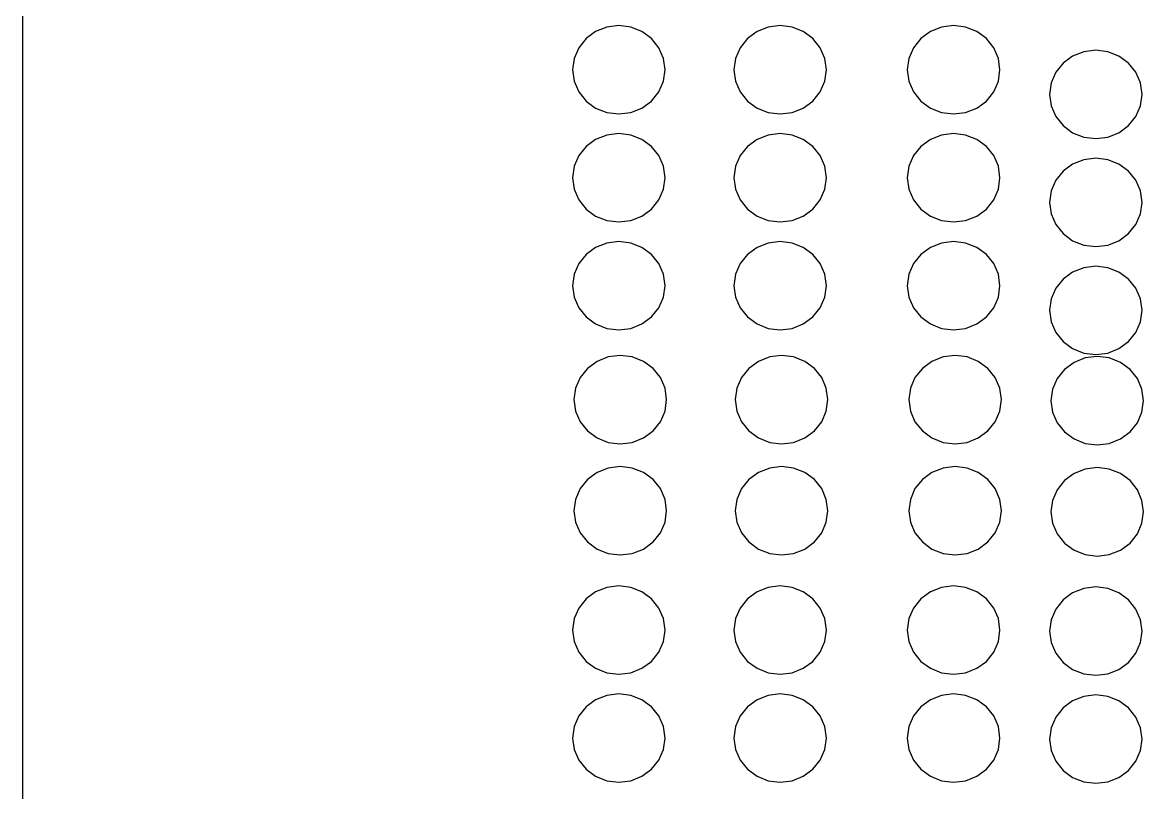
# Model space of a CAD drawing. Header units: inches. Extents: x 710 to 5347, y 114 to 2471.
# Drawn here: x 723.7 to 905.1, y 732.8 to 857.4 of the extents above; entities that cross this region are included whole.
import ezdxf

# ---------------------------------------------------------------- set-up
doc = ezdxf.new("R2010")
doc.units = ezdxf.units.IN
doc.header["$MEASUREMENT"] = 0
doc.layers.add('Edges', color=7, linetype='Continuous')

# ---------------------------------------------------------------- blocks, each defined once
blk = doc.blocks.new('fire alarm fr')
at = {"layer": 'Edges'}
for p, q in [((-2393.7, 1235.84), (-2393.7, 520.1)), ((-2300.92, 1042.22), (-2302.47, 1041.08)), ((-2299.11, 1042.94), (-2300.92, 1042.22)), ((-2297.17, 1043.18), (-2299.11, 1042.94)), ((-2295.23, 1042.94), (-2297.17, 1043.18)), ((-2293.43, 1042.22), (-2295.23, 1042.94)), ((-2291.87, 1041.08), (-2293.43, 1042.22)), ((-2274.8, 1042.22), (-2276.35, 1041.08)), ((-2273, 1042.94), (-2274.8, 1042.22)), ((-2271.06, 1043.18), (-2273, 1042.94)), ((-2269.12, 1042.94), (-2271.06, 1043.18)), ((-2267.31, 1042.22), (-2269.12, 1042.94)), ((-2265.76, 1041.08), (-2267.31, 1042.22)), ((-2246.73, 1042.22), (-2248.28, 1041.08)), ((-2244.92, 1042.94), (-2246.73, 1042.22)), ((-2242.98, 1043.18), (-2244.92, 1042.94)), ((-2241.04, 1042.94), (-2242.98, 1043.18)), ((-2239.23, 1042.22), (-2241.04, 1042.94)), ((-2237.68, 1041.08), (-2239.23, 1042.22)), ((-2302.47, 1041.08), (-2303.66, 1039.6)), ((-2290.68, 1039.6), (-2291.87, 1041.08)), ((-2276.35, 1041.08), (-2277.55, 1039.6)), ((-2264.57, 1039.6), (-2265.76, 1041.08)), ((-2248.28, 1041.08), (-2249.47, 1039.6)), ((-2236.49, 1039.6), (-2237.68, 1041.08)), ((-2303.66, 1039.6), (-2304.41, 1037.88)), ((-2289.93, 1037.88), (-2290.68, 1039.6)), ((-2277.55, 1039.6), (-2278.29, 1037.88)), ((-2263.82, 1037.88), (-2264.57, 1039.6)), ((-2249.47, 1039.6), (-2250.22, 1037.88)), ((-2235.74, 1037.88), (-2236.49, 1039.6)), ((-2223.72, 1038.24), (-2225.27, 1037.1)), ((-2221.91, 1038.95), (-2223.72, 1038.24)), ((-2219.97, 1039.19), (-2221.91, 1038.95)), ((-2218.03, 1038.95), (-2219.97, 1039.19)), ((-2216.23, 1038.24), (-2218.03, 1038.95)), ((-2214.67, 1037.1), (-2216.23, 1038.24)), ((-2304.41, 1037.88), (-2304.67, 1036.03)), ((-2289.68, 1036.03), (-2289.93, 1037.88)), ((-2278.29, 1037.88), (-2278.55, 1036.03)), ((-2263.56, 1036.03), (-2263.82, 1037.88)), ((-2250.22, 1037.88), (-2250.48, 1036.03)), ((-2235.49, 1036.03), (-2235.74, 1037.88)), ((-2225.27, 1037.1), (-2226.46, 1035.62)), ((-2213.48, 1035.62), (-2214.67, 1037.1)), ((-2304.67, 1036.03), (-2304.41, 1034.18)), ((-2289.93, 1034.18), (-2289.68, 1036.03)), ((-2278.55, 1036.03), (-2278.29, 1034.18)), ((-2263.82, 1034.18), (-2263.56, 1036.03)), ((-2250.48, 1036.03), (-2250.22, 1034.18)), ((-2235.74, 1034.18), (-2235.49, 1036.03)), ((-2226.46, 1035.62), (-2227.21, 1033.89)), ((-2212.73, 1033.89), (-2213.48, 1035.62)), ((-2304.41, 1034.18), (-2303.66, 1032.45)), ((-2290.68, 1032.45), (-2289.93, 1034.18)), ((-2278.29, 1034.18), (-2277.55, 1032.45)), ((-2264.57, 1032.45), (-2263.82, 1034.18)), ((-2250.22, 1034.18), (-2249.47, 1032.45)), ((-2236.49, 1032.45), (-2235.74, 1034.18)), ((-2227.21, 1033.89), (-2227.47, 1032.04)), ((-2212.48, 1032.04), (-2212.73, 1033.89)), ((-2303.66, 1032.45), (-2302.47, 1030.97)), ((-2302.47, 1030.97), (-2300.92, 1029.84)), ((-2293.43, 1029.84), (-2291.87, 1030.97)), ((-2291.87, 1030.97), (-2290.68, 1032.45)), ((-2277.55, 1032.45), (-2276.35, 1030.97)), ((-2276.35, 1030.97), (-2274.8, 1029.84)), ((-2267.31, 1029.84), (-2265.76, 1030.97)), ((-2265.76, 1030.97), (-2264.57, 1032.45)), ((-2249.47, 1032.45), (-2248.28, 1030.97)), ((-2248.28, 1030.97), (-2246.73, 1029.84)), ((-2239.23, 1029.84), (-2237.68, 1030.97)), ((-2237.68, 1030.97), (-2236.49, 1032.45)), ((-2227.47, 1032.04), (-2227.21, 1030.19)), ((-2212.73, 1030.19), (-2212.48, 1032.04)), ((-2300.92, 1029.84), (-2299.11, 1029.12)), ((-2299.11, 1029.12), (-2297.17, 1028.88)), ((-2297.17, 1028.88), (-2295.23, 1029.12)), ((-2295.23, 1029.12), (-2293.43, 1029.84)), ((-2274.8, 1029.84), (-2273, 1029.12)), ((-2273, 1029.12), (-2271.06, 1028.88)), ((-2271.06, 1028.88), (-2269.12, 1029.12)), ((-2269.12, 1029.12), (-2267.31, 1029.84)), ((-2246.73, 1029.84), (-2244.92, 1029.12)), ((-2244.92, 1029.12), (-2242.98, 1028.88)), ((-2242.98, 1028.88), (-2241.04, 1029.12)), ((-2241.04, 1029.12), (-2239.23, 1029.84)), ((-2227.21, 1030.19), (-2226.46, 1028.47)), ((-2213.48, 1028.47), (-2212.73, 1030.19)), ((-2226.46, 1028.47), (-2225.27, 1026.99)), ((-2214.67, 1026.99), (-2213.48, 1028.47)), ((-2299.11, 1025.47), (-2300.92, 1024.75)), ((-2297.17, 1025.71), (-2299.11, 1025.47)), ((-2295.23, 1025.47), (-2297.17, 1025.71)), ((-2293.43, 1024.75), (-2295.23, 1025.47)), ((-2273, 1025.47), (-2274.8, 1024.75)), ((-2271.06, 1025.71), (-2273, 1025.47)), ((-2269.12, 1025.47), (-2271.06, 1025.71)), ((-2267.31, 1024.75), (-2269.12, 1025.47)), ((-2244.92, 1025.47), (-2246.73, 1024.75)), ((-2242.98, 1025.71), (-2244.92, 1025.47)), ((-2241.04, 1025.47), (-2242.98, 1025.71)), ((-2239.23, 1024.75), (-2241.04, 1025.47)), ((-2225.27, 1026.99), (-2223.72, 1025.85)), ((-2223.72, 1025.85), (-2221.91, 1025.14)), ((-2218.03, 1025.14), (-2216.23, 1025.85)), ((-2216.23, 1025.85), (-2214.67, 1026.99)), ((-2302.47, 1023.62), (-2303.66, 1022.14)), ((-2300.92, 1024.75), (-2302.47, 1023.62)), ((-2291.87, 1023.62), (-2293.43, 1024.75)), ((-2290.68, 1022.14), (-2291.87, 1023.62)), ((-2276.35, 1023.62), (-2277.55, 1022.14)), ((-2274.8, 1024.75), (-2276.35, 1023.62)), ((-2265.76, 1023.62), (-2267.31, 1024.75)), ((-2264.57, 1022.14), (-2265.76, 1023.62)), ((-2248.28, 1023.62), (-2249.47, 1022.14)), ((-2246.73, 1024.75), (-2248.28, 1023.62)), ((-2237.68, 1023.62), (-2239.23, 1024.75)), ((-2236.49, 1022.14), (-2237.68, 1023.62)), ((-2221.91, 1025.14), (-2219.97, 1024.89)), ((-2219.97, 1024.89), (-2218.03, 1025.14)), ((-2303.66, 1022.14), (-2304.41, 1020.41)), ((-2289.93, 1020.41), (-2290.68, 1022.14)), ((-2277.55, 1022.14), (-2278.29, 1020.41)), ((-2263.82, 1020.41), (-2264.57, 1022.14)), ((-2249.47, 1022.14), (-2250.22, 1020.41)), ((-2235.74, 1020.41), (-2236.49, 1022.14)), ((-2219.97, 1021.72), (-2221.91, 1021.48)), ((-2218.03, 1021.48), (-2219.97, 1021.72)), ((-2304.41, 1020.41), (-2304.67, 1018.56)), ((-2289.68, 1018.56), (-2289.93, 1020.41)), ((-2278.29, 1020.41), (-2278.55, 1018.56)), ((-2263.56, 1018.56), (-2263.82, 1020.41)), ((-2250.22, 1020.41), (-2250.48, 1018.56)), ((-2235.49, 1018.56), (-2235.74, 1020.41)), ((-2223.72, 1020.77), (-2225.27, 1019.63)), ((-2221.91, 1021.48), (-2223.72, 1020.77)), ((-2216.23, 1020.77), (-2218.03, 1021.48)), ((-2214.67, 1019.63), (-2216.23, 1020.77)), ((-2304.67, 1018.56), (-2304.41, 1016.71)), ((-2289.93, 1016.71), (-2289.68, 1018.56)), ((-2278.55, 1018.56), (-2278.29, 1016.71)), ((-2263.82, 1016.71), (-2263.56, 1018.56)), ((-2250.48, 1018.56), (-2250.22, 1016.71)), ((-2235.74, 1016.71), (-2235.49, 1018.56)), ((-2226.46, 1018.15), (-2227.21, 1016.43)), ((-2225.27, 1019.63), (-2226.46, 1018.15)), ((-2213.48, 1018.15), (-2214.67, 1019.63)), ((-2212.73, 1016.43), (-2213.48, 1018.15)), ((-2304.41, 1016.71), (-2303.66, 1014.99)), ((-2290.68, 1014.99), (-2289.93, 1016.71)), ((-2278.29, 1016.71), (-2277.55, 1014.99)), ((-2264.57, 1014.99), (-2263.82, 1016.71)), ((-2250.22, 1016.71), (-2249.47, 1014.99)), ((-2236.49, 1014.99), (-2235.74, 1016.71)), ((-2227.21, 1016.43), (-2227.47, 1014.57)), ((-2212.48, 1014.57), (-2212.73, 1016.43)), ((-2303.66, 1014.99), (-2302.47, 1013.5)), ((-2291.87, 1013.5), (-2290.68, 1014.99)), ((-2277.55, 1014.99), (-2276.35, 1013.5)), ((-2265.76, 1013.5), (-2264.57, 1014.99)), ((-2249.47, 1014.99), (-2248.28, 1013.5)), ((-2237.68, 1013.5), (-2236.49, 1014.99)), ((-2227.47, 1014.57), (-2227.21, 1012.72)), ((-2212.73, 1012.72), (-2212.48, 1014.57)), ((-2302.47, 1013.5), (-2300.92, 1012.37)), ((-2293.43, 1012.37), (-2291.87, 1013.5)), ((-2276.35, 1013.5), (-2274.8, 1012.37)), ((-2267.31, 1012.37), (-2265.76, 1013.5)), ((-2248.28, 1013.5), (-2246.73, 1012.37)), ((-2239.23, 1012.37), (-2237.68, 1013.5)), ((-2227.21, 1012.72), (-2226.46, 1011)), ((-2213.48, 1011), (-2212.73, 1012.72)), ((-2300.92, 1012.37), (-2299.11, 1011.65)), ((-2299.11, 1011.65), (-2297.17, 1011.41)), ((-2297.17, 1011.41), (-2295.23, 1011.65)), ((-2295.23, 1011.65), (-2293.43, 1012.37)), ((-2274.8, 1012.37), (-2273, 1011.65)), ((-2273, 1011.65), (-2271.06, 1011.41)), ((-2271.06, 1011.41), (-2269.12, 1011.65)), ((-2269.12, 1011.65), (-2267.31, 1012.37)), ((-2246.73, 1012.37), (-2244.92, 1011.65)), ((-2244.92, 1011.65), (-2242.98, 1011.41)), ((-2242.98, 1011.41), (-2241.04, 1011.65)), ((-2241.04, 1011.65), (-2239.23, 1012.37)), ((-2226.46, 1011), (-2225.27, 1009.52)), ((-2214.67, 1009.52), (-2213.48, 1011)), ((-2225.27, 1009.52), (-2223.72, 1008.38)), ((-2216.23, 1008.38), (-2214.67, 1009.52)), ((-2300.92, 1007.28), (-2302.47, 1006.15)), ((-2299.11, 1008), (-2300.92, 1007.28)), ((-2297.17, 1008.24), (-2299.11, 1008)), ((-2295.23, 1008), (-2297.17, 1008.24)), ((-2293.43, 1007.28), (-2295.23, 1008)), ((-2291.87, 1006.15), (-2293.43, 1007.28)), ((-2274.8, 1007.28), (-2276.35, 1006.15)), ((-2273, 1008), (-2274.8, 1007.28)), ((-2271.06, 1008.24), (-2273, 1008)), ((-2269.12, 1008), (-2271.06, 1008.24)), ((-2267.31, 1007.28), (-2269.12, 1008)), ((-2265.76, 1006.15), (-2267.31, 1007.28)), ((-2246.73, 1007.28), (-2248.28, 1006.15)), ((-2244.92, 1008), (-2246.73, 1007.28)), ((-2242.98, 1008.24), (-2244.92, 1008)), ((-2241.04, 1008), (-2242.98, 1008.24)), ((-2239.23, 1007.28), (-2241.04, 1008)), ((-2237.68, 1006.15), (-2239.23, 1007.28)), ((-2223.72, 1008.38), (-2221.91, 1007.67)), ((-2221.91, 1007.67), (-2219.97, 1007.43)), ((-2219.97, 1007.43), (-2218.03, 1007.67)), ((-2218.03, 1007.67), (-2216.23, 1008.38)), ((-2302.47, 1006.15), (-2303.66, 1004.67)), ((-2290.68, 1004.67), (-2291.87, 1006.15)), ((-2276.35, 1006.15), (-2277.55, 1004.67)), ((-2264.57, 1004.67), (-2265.76, 1006.15)), ((-2248.28, 1006.15), (-2249.47, 1004.67)), ((-2236.49, 1004.67), (-2237.68, 1006.15)), ((-2303.66, 1004.67), (-2304.41, 1002.94)), ((-2289.93, 1002.94), (-2290.68, 1004.67)), ((-2277.55, 1004.67), (-2278.29, 1002.94)), ((-2263.82, 1002.94), (-2264.57, 1004.67)), ((-2249.47, 1004.67), (-2250.22, 1002.94)), ((-2235.74, 1002.94), (-2236.49, 1004.67)), ((-2221.91, 1004.01), (-2223.72, 1003.3)), ((-2219.97, 1004.26), (-2221.91, 1004.01)), ((-2218.03, 1004.01), (-2219.97, 1004.26)), ((-2216.23, 1003.3), (-2218.03, 1004.01)), ((-2304.41, 1002.94), (-2304.67, 1001.09)), ((-2289.68, 1001.09), (-2289.93, 1002.94)), ((-2278.29, 1002.94), (-2278.55, 1001.09)), ((-2263.56, 1001.09), (-2263.82, 1002.94)), ((-2250.22, 1002.94), (-2250.48, 1001.09)), ((-2235.49, 1001.09), (-2235.74, 1002.94)), ((-2225.27, 1002.16), (-2226.46, 1000.68)), ((-2223.72, 1003.3), (-2225.27, 1002.16)), ((-2214.67, 1002.16), (-2216.23, 1003.3)), ((-2213.48, 1000.68), (-2214.67, 1002.16)), ((-2304.67, 1001.09), (-2304.41, 999.24)), ((-2289.93, 999.24), (-2289.68, 1001.09)), ((-2278.55, 1001.09), (-2278.29, 999.24)), ((-2263.82, 999.24), (-2263.56, 1001.09)), ((-2250.48, 1001.09), (-2250.22, 999.24)), ((-2235.74, 999.24), (-2235.49, 1001.09)), ((-2226.46, 1000.68), (-2227.21, 998.96)), ((-2212.73, 998.96), (-2213.48, 1000.68)), ((-2304.41, 999.24), (-2303.66, 997.52)), ((-2290.68, 997.52), (-2289.93, 999.24)), ((-2278.29, 999.24), (-2277.55, 997.52)), ((-2264.57, 997.52), (-2263.82, 999.24)), ((-2250.22, 999.24), (-2249.47, 997.52)), ((-2236.49, 997.52), (-2235.74, 999.24)), ((-2227.21, 998.96), (-2227.47, 997.11)), ((-2212.48, 997.11), (-2212.73, 998.96)), ((-2303.66, 997.52), (-2302.47, 996.04)), ((-2291.87, 996.04), (-2290.68, 997.52)), ((-2277.55, 997.52), (-2276.35, 996.04)), ((-2265.76, 996.04), (-2264.57, 997.52)), ((-2249.47, 997.52), (-2248.28, 996.04)), ((-2237.68, 996.04), (-2236.49, 997.52)), ((-2227.47, 997.11), (-2227.21, 995.26)), ((-2212.73, 995.26), (-2212.48, 997.11)), ((-2302.47, 996.04), (-2300.92, 994.9)), ((-2300.92, 994.9), (-2299.11, 994.19)), ((-2295.23, 994.19), (-2293.43, 994.9)), ((-2293.43, 994.9), (-2291.87, 996.04)), ((-2276.35, 996.04), (-2274.8, 994.9)), ((-2274.8, 994.9), (-2273, 994.19)), ((-2269.12, 994.19), (-2267.31, 994.9)), ((-2267.31, 994.9), (-2265.76, 996.04)), ((-2248.28, 996.04), (-2246.73, 994.9)), ((-2246.73, 994.9), (-2244.92, 994.19)), ((-2241.04, 994.19), (-2239.23, 994.9)), ((-2239.23, 994.9), (-2237.68, 996.04)), ((-2227.21, 995.26), (-2226.46, 993.53)), ((-2213.48, 993.53), (-2212.73, 995.26)), ((-2299.11, 994.19), (-2297.17, 993.94)), ((-2297.17, 993.94), (-2295.23, 994.19)), ((-2273, 994.19), (-2271.06, 993.94)), ((-2271.06, 993.94), (-2269.12, 994.19)), ((-2244.92, 994.19), (-2242.98, 993.94)), ((-2242.98, 993.94), (-2241.04, 994.19)), ((-2226.46, 993.53), (-2225.27, 992.05)), ((-2214.67, 992.05), (-2213.48, 993.53)), ((-2225.27, 992.05), (-2223.72, 990.91)), ((-2223.72, 990.91), (-2221.91, 990.2)), ((-2218.03, 990.2), (-2216.23, 990.91)), ((-2216.23, 990.91), (-2214.67, 992.05)), ((-2298.87, 989.57), (-2300.68, 988.85)), ((-2296.93, 989.81), (-2298.87, 989.57)), ((-2294.99, 989.57), (-2296.93, 989.81)), ((-2293.18, 988.85), (-2294.99, 989.57)), ((-2272.75, 989.57), (-2274.56, 988.85)), ((-2270.81, 989.81), (-2272.75, 989.57)), ((-2268.87, 989.57), (-2270.81, 989.81)), ((-2267.07, 988.85), (-2268.87, 989.57)), ((-2244.68, 989.57), (-2246.49, 988.85)), ((-2242.74, 989.81), (-2244.68, 989.57)), ((-2240.8, 989.57), (-2242.74, 989.81)), ((-2238.99, 988.85), (-2240.8, 989.57)), ((-2221.67, 989.4), (-2223.48, 988.68)), ((-2221.91, 990.2), (-2219.97, 989.96)), ((-2219.73, 989.64), (-2221.67, 989.4)), ((-2219.97, 989.96), (-2218.03, 990.2)), ((-2217.79, 989.4), (-2219.73, 989.64)), ((-2215.98, 988.68), (-2217.79, 989.4)), ((-2302.23, 987.72), (-2303.42, 986.24)), ((-2300.68, 988.85), (-2302.23, 987.72)), ((-2291.63, 987.72), (-2293.18, 988.85)), ((-2290.44, 986.24), (-2291.63, 987.72)), ((-2276.11, 987.72), (-2277.3, 986.24)), ((-2274.56, 988.85), (-2276.11, 987.72)), ((-2265.52, 987.72), (-2267.07, 988.85)), ((-2264.32, 986.24), (-2265.52, 987.72)), ((-2248.04, 987.72), (-2249.23, 986.24)), ((-2246.49, 988.85), (-2248.04, 987.72)), ((-2237.44, 987.72), (-2238.99, 988.85)), ((-2236.25, 986.24), (-2237.44, 987.72)), ((-2225.03, 987.55), (-2226.22, 986.07)), ((-2223.48, 988.68), (-2225.03, 987.55)), ((-2214.43, 987.55), (-2215.98, 988.68)), ((-2213.24, 986.07), (-2214.43, 987.55)), ((-2303.42, 986.24), (-2304.17, 984.51)), ((-2289.69, 984.51), (-2290.44, 986.24)), ((-2277.3, 986.24), (-2278.05, 984.51)), ((-2263.58, 984.51), (-2264.32, 986.24)), ((-2249.23, 986.24), (-2249.98, 984.51)), ((-2235.5, 984.51), (-2236.25, 986.24)), ((-2226.22, 986.07), (-2226.97, 984.34)), ((-2212.49, 984.34), (-2213.24, 986.07)), ((-2304.17, 984.51), (-2304.43, 982.66)), ((-2289.44, 982.66), (-2289.69, 984.51)), ((-2278.05, 984.51), (-2278.31, 982.66)), ((-2263.32, 982.66), (-2263.58, 984.51)), ((-2249.98, 984.51), (-2250.23, 982.66)), ((-2235.25, 982.66), (-2235.5, 984.51)), ((-2226.97, 984.34), (-2227.23, 982.49)), ((-2212.24, 982.49), (-2212.49, 984.34)), ((-2304.43, 982.66), (-2304.17, 980.81)), ((-2289.69, 980.81), (-2289.44, 982.66)), ((-2278.31, 982.66), (-2278.05, 980.81)), ((-2263.58, 980.81), (-2263.32, 982.66)), ((-2250.23, 982.66), (-2249.98, 980.81)), ((-2235.5, 980.81), (-2235.25, 982.66)), ((-2227.23, 982.49), (-2226.97, 980.64)), ((-2212.49, 980.64), (-2212.24, 982.49)), ((-2304.17, 980.81), (-2303.42, 979.09)), ((-2290.44, 979.09), (-2289.69, 980.81)), ((-2278.05, 980.81), (-2277.3, 979.09)), ((-2264.32, 979.09), (-2263.58, 980.81)), ((-2249.98, 980.81), (-2249.23, 979.09)), ((-2236.25, 979.09), (-2235.5, 980.81)), ((-2226.97, 980.64), (-2226.22, 978.92)), ((-2213.24, 978.92), (-2212.49, 980.64)), ((-2303.42, 979.09), (-2302.23, 977.61)), ((-2291.63, 977.61), (-2290.44, 979.09)), ((-2277.3, 979.09), (-2276.11, 977.61)), ((-2265.52, 977.61), (-2264.32, 979.09)), ((-2249.23, 979.09), (-2248.04, 977.61)), ((-2237.44, 977.61), (-2236.25, 979.09)), ((-2226.22, 978.92), (-2225.03, 977.44)), ((-2214.43, 977.44), (-2213.24, 978.92)), ((-2302.23, 977.61), (-2300.68, 976.47)), ((-2300.68, 976.47), (-2298.87, 975.75)), ((-2294.99, 975.75), (-2293.18, 976.47)), ((-2293.18, 976.47), (-2291.63, 977.61)), ((-2276.11, 977.61), (-2274.56, 976.47)), ((-2274.56, 976.47), (-2272.75, 975.75)), ((-2268.87, 975.75), (-2267.07, 976.47)), ((-2267.07, 976.47), (-2265.52, 977.61)), ((-2248.04, 977.61), (-2246.49, 976.47)), ((-2246.49, 976.47), (-2244.68, 975.75)), ((-2240.8, 975.75), (-2238.99, 976.47)), ((-2238.99, 976.47), (-2237.44, 977.61)), ((-2225.03, 977.44), (-2223.48, 976.3)), ((-2223.48, 976.3), (-2221.67, 975.59)), ((-2217.79, 975.59), (-2215.98, 976.3)), ((-2215.98, 976.3), (-2214.43, 977.44)), ((-2298.87, 975.75), (-2296.93, 975.51)), ((-2296.93, 975.51), (-2294.99, 975.75)), ((-2272.75, 975.75), (-2270.81, 975.51)), ((-2270.81, 975.51), (-2268.87, 975.75)), ((-2244.68, 975.75), (-2242.74, 975.51)), ((-2242.74, 975.51), (-2240.8, 975.75)), ((-2221.67, 975.59), (-2219.73, 975.34)), ((-2219.73, 975.34), (-2217.79, 975.59)), ((-2300.68, 970.87), (-2302.23, 969.74)), ((-2298.87, 971.59), (-2300.68, 970.87)), ((-2296.93, 971.83), (-2298.87, 971.59)), ((-2294.99, 971.59), (-2296.93, 971.83)), ((-2293.18, 970.87), (-2294.99, 971.59)), ((-2291.63, 969.74), (-2293.18, 970.87)), ((-2274.56, 970.87), (-2276.11, 969.74)), ((-2272.75, 971.59), (-2274.56, 970.87)), ((-2270.81, 971.83), (-2272.75, 971.59)), ((-2268.87, 971.59), (-2270.81, 971.83)), ((-2267.07, 970.87), (-2268.87, 971.59)), ((-2265.52, 969.74), (-2267.07, 970.87)), ((-2246.49, 970.87), (-2248.04, 969.74)), ((-2244.68, 971.59), (-2246.49, 970.87)), ((-2242.74, 971.83), (-2244.68, 971.59)), ((-2240.8, 971.59), (-2242.74, 971.83)), ((-2238.99, 970.87), (-2240.8, 971.59)), ((-2237.44, 969.74), (-2238.99, 970.87)), ((-2221.67, 971.42), (-2223.48, 970.71)), ((-2219.73, 971.66), (-2221.67, 971.42)), ((-2217.79, 971.42), (-2219.73, 971.66)), ((-2215.98, 970.71), (-2217.79, 971.42)), ((-2302.23, 969.74), (-2303.42, 968.26)), ((-2290.44, 968.26), (-2291.63, 969.74)), ((-2276.11, 969.74), (-2277.3, 968.26)), ((-2264.32, 968.26), (-2265.52, 969.74)), ((-2248.04, 969.74), (-2249.23, 968.26)), ((-2236.25, 968.26), (-2237.44, 969.74)), ((-2225.03, 969.57), (-2226.22, 968.09)), ((-2223.48, 970.71), (-2225.03, 969.57)), ((-2214.43, 969.57), (-2215.98, 970.71)), ((-2213.24, 968.09), (-2214.43, 969.57)), ((-2303.42, 968.26), (-2304.17, 966.53)), ((-2289.69, 966.53), (-2290.44, 968.26)), ((-2277.3, 968.26), (-2278.05, 966.53)), ((-2263.58, 966.53), (-2264.32, 968.26)), ((-2249.23, 968.26), (-2249.98, 966.53)), ((-2235.5, 966.53), (-2236.25, 968.26)), ((-2226.22, 968.09), (-2226.97, 966.36)), ((-2212.49, 966.36), (-2213.24, 968.09)), ((-2304.17, 966.53), (-2304.43, 964.68)), ((-2289.44, 964.68), (-2289.69, 966.53)), ((-2278.05, 966.53), (-2278.31, 964.68)), ((-2263.32, 964.68), (-2263.58, 966.53)), ((-2249.98, 966.53), (-2250.23, 964.68)), ((-2235.25, 964.68), (-2235.5, 966.53)), ((-2226.97, 966.36), (-2227.23, 964.51)), ((-2212.24, 964.51), (-2212.49, 966.36)), ((-2304.43, 964.68), (-2304.17, 962.83)), ((-2289.69, 962.83), (-2289.44, 964.68)), ((-2278.31, 964.68), (-2278.05, 962.83)), ((-2263.58, 962.83), (-2263.32, 964.68)), ((-2250.23, 964.68), (-2249.98, 962.83)), ((-2235.5, 962.83), (-2235.25, 964.68)), ((-2227.23, 964.51), (-2226.97, 962.66)), ((-2212.49, 962.66), (-2212.24, 964.51)), ((-2304.17, 962.83), (-2303.42, 961.11)), ((-2290.44, 961.11), (-2289.69, 962.83)), ((-2278.05, 962.83), (-2277.3, 961.11)), ((-2264.32, 961.11), (-2263.58, 962.83)), ((-2249.98, 962.83), (-2249.23, 961.11)), ((-2236.25, 961.11), (-2235.5, 962.83)), ((-2226.97, 962.66), (-2226.22, 960.94)), ((-2213.24, 960.94), (-2212.49, 962.66)), ((-2303.42, 961.11), (-2302.23, 959.63)), ((-2291.63, 959.63), (-2290.44, 961.11)), ((-2277.3, 961.11), (-2276.11, 959.63)), ((-2265.52, 959.63), (-2264.32, 961.11)), ((-2249.23, 961.11), (-2248.04, 959.63)), ((-2237.44, 959.63), (-2236.25, 961.11)), ((-2226.22, 960.94), (-2225.03, 959.46)), ((-2214.43, 959.46), (-2213.24, 960.94)), ((-2302.23, 959.63), (-2300.68, 958.49)), ((-2300.68, 958.49), (-2298.87, 957.78)), ((-2294.99, 957.78), (-2293.18, 958.49)), ((-2293.18, 958.49), (-2291.63, 959.63)), ((-2276.11, 959.63), (-2274.56, 958.49)), ((-2274.56, 958.49), (-2272.75, 957.78)), ((-2268.87, 957.78), (-2267.07, 958.49)), ((-2267.07, 958.49), (-2265.52, 959.63)), ((-2248.04, 959.63), (-2246.49, 958.49)), ((-2246.49, 958.49), (-2244.68, 957.78)), ((-2240.8, 957.78), (-2238.99, 958.49)), ((-2238.99, 958.49), (-2237.44, 959.63)), ((-2225.03, 959.46), (-2223.48, 958.32)), ((-2223.48, 958.32), (-2221.67, 957.61)), ((-2217.79, 957.61), (-2215.98, 958.32)), ((-2215.98, 958.32), (-2214.43, 959.46)), ((-2298.87, 957.78), (-2296.93, 957.53)), ((-2296.93, 957.53), (-2294.99, 957.78)), ((-2272.75, 957.78), (-2270.81, 957.53)), ((-2270.81, 957.53), (-2268.87, 957.78)), ((-2244.68, 957.78), (-2242.74, 957.53)), ((-2242.74, 957.53), (-2240.8, 957.78)), ((-2221.67, 957.61), (-2219.73, 957.36)), ((-2219.73, 957.36), (-2217.79, 957.61)), ((-2300.92, 951.57), (-2302.47, 950.43)), ((-2299.11, 952.28), (-2300.92, 951.57)), ((-2297.17, 952.53), (-2299.11, 952.28)), ((-2295.23, 952.28), (-2297.17, 952.53)), ((-2293.43, 951.57), (-2295.23, 952.28)), ((-2291.87, 950.43), (-2293.43, 951.57)), ((-2274.8, 951.57), (-2276.35, 950.43)), ((-2273, 952.28), (-2274.8, 951.57)), ((-2271.06, 952.53), (-2273, 952.28)), ((-2269.12, 952.28), (-2271.06, 952.53)), ((-2267.31, 951.57), (-2269.12, 952.28)), ((-2265.76, 950.43), (-2267.31, 951.57)), ((-2246.73, 951.57), (-2248.28, 950.43)), ((-2244.92, 952.28), (-2246.73, 951.57)), ((-2242.98, 952.53), (-2244.92, 952.28)), ((-2241.04, 952.28), (-2242.98, 952.53)), ((-2239.23, 951.57), (-2241.04, 952.28)), ((-2237.68, 950.43), (-2239.23, 951.57)), ((-2223.72, 951.4), (-2225.27, 950.26)), ((-2221.91, 952.11), (-2223.72, 951.4)), ((-2219.97, 952.36), (-2221.91, 952.11)), ((-2218.03, 952.11), (-2219.97, 952.36)), ((-2216.23, 951.4), (-2218.03, 952.11)), ((-2214.67, 950.26), (-2216.23, 951.4)), ((-2302.47, 950.43), (-2303.66, 948.95)), ((-2290.68, 948.95), (-2291.87, 950.43)), ((-2276.35, 950.43), (-2277.55, 948.95)), ((-2264.57, 948.95), (-2265.76, 950.43)), ((-2248.28, 950.43), (-2249.47, 948.95)), ((-2236.49, 948.95), (-2237.68, 950.43)), ((-2225.27, 950.26), (-2226.46, 948.78)), ((-2213.48, 948.78), (-2214.67, 950.26)), ((-2304.41, 947.23), (-2304.67, 945.38)), ((-2303.66, 948.95), (-2304.41, 947.23)), ((-2289.93, 947.23), (-2290.68, 948.95)), ((-2289.68, 945.38), (-2289.93, 947.23)), ((-2278.29, 947.23), (-2278.55, 945.38)), ((-2277.55, 948.95), (-2278.29, 947.23)), ((-2263.82, 947.23), (-2264.57, 948.95)), ((-2263.56, 945.38), (-2263.82, 947.23)), ((-2250.22, 947.23), (-2250.48, 945.38)), ((-2249.47, 948.95), (-2250.22, 947.23)), ((-2235.74, 947.23), (-2236.49, 948.95)), ((-2235.49, 945.38), (-2235.74, 947.23)), ((-2226.46, 948.78), (-2227.21, 947.06)), ((-2212.73, 947.06), (-2213.48, 948.78)), ((-2227.21, 947.06), (-2227.47, 945.21)), ((-2212.48, 945.21), (-2212.73, 947.06)), ((-2304.67, 945.38), (-2304.41, 943.53)), ((-2289.93, 943.53), (-2289.68, 945.38)), ((-2278.55, 945.38), (-2278.29, 943.53)), ((-2263.82, 943.53), (-2263.56, 945.38)), ((-2250.48, 945.38), (-2250.22, 943.53)), ((-2235.74, 943.53), (-2235.49, 945.38)), ((-2227.47, 945.21), (-2227.21, 943.36)), ((-2212.73, 943.36), (-2212.48, 945.21)), ((-2304.41, 943.53), (-2303.66, 941.8)), ((-2303.66, 941.8), (-2302.47, 940.32)), ((-2291.87, 940.32), (-2290.68, 941.8)), ((-2290.68, 941.8), (-2289.93, 943.53)), ((-2278.29, 943.53), (-2277.55, 941.8)), ((-2277.55, 941.8), (-2276.35, 940.32)), ((-2265.76, 940.32), (-2264.57, 941.8)), ((-2264.57, 941.8), (-2263.82, 943.53)), ((-2250.22, 943.53), (-2249.47, 941.8)), ((-2249.47, 941.8), (-2248.28, 940.32)), ((-2237.68, 940.32), (-2236.49, 941.8)), ((-2236.49, 941.8), (-2235.74, 943.53)), ((-2227.21, 943.36), (-2226.46, 941.63)), ((-2213.48, 941.63), (-2212.73, 943.36)), ((-2302.47, 940.32), (-2300.92, 939.19)), ((-2293.43, 939.19), (-2291.87, 940.32)), ((-2276.35, 940.32), (-2274.8, 939.19)), ((-2267.31, 939.19), (-2265.76, 940.32)), ((-2248.28, 940.32), (-2246.73, 939.19)), ((-2239.23, 939.19), (-2237.68, 940.32)), ((-2226.46, 941.63), (-2225.27, 940.15)), ((-2225.27, 940.15), (-2223.72, 939.02)), ((-2216.23, 939.02), (-2214.67, 940.15)), ((-2214.67, 940.15), (-2213.48, 941.63)), ((-2300.92, 939.19), (-2299.11, 938.47)), ((-2299.11, 938.47), (-2297.17, 938.23)), ((-2297.17, 938.23), (-2295.23, 938.47)), ((-2295.23, 938.47), (-2293.43, 939.19)), ((-2274.8, 939.19), (-2273, 938.47)), ((-2273, 938.47), (-2271.06, 938.23)), ((-2271.06, 938.23), (-2269.12, 938.47)), ((-2269.12, 938.47), (-2267.31, 939.19)), ((-2246.73, 939.19), (-2244.92, 938.47)), ((-2244.92, 938.47), (-2242.98, 938.23)), ((-2242.98, 938.23), (-2241.04, 938.47)), ((-2241.04, 938.47), (-2239.23, 939.19)), ((-2223.72, 939.02), (-2221.91, 938.3)), ((-2221.91, 938.3), (-2219.97, 938.06)), ((-2219.97, 938.06), (-2218.03, 938.3)), ((-2218.03, 938.3), (-2216.23, 939.02)), ((-2299.11, 934.82), (-2300.92, 934.1)), ((-2297.17, 935.06), (-2299.11, 934.82)), ((-2295.23, 934.82), (-2297.17, 935.06)), ((-2293.43, 934.1), (-2295.23, 934.82)), ((-2273, 934.82), (-2274.8, 934.1)), ((-2271.06, 935.06), (-2273, 934.82)), ((-2269.12, 934.82), (-2271.06, 935.06)), ((-2267.31, 934.1), (-2269.12, 934.82)), ((-2244.92, 934.82), (-2246.73, 934.1)), ((-2242.98, 935.06), (-2244.92, 934.82)), ((-2241.04, 934.82), (-2242.98, 935.06)), ((-2239.23, 934.1), (-2241.04, 934.82)), ((-2221.91, 934.65), (-2223.72, 933.93)), ((-2219.97, 934.89), (-2221.91, 934.65)), ((-2218.03, 934.65), (-2219.97, 934.89)), ((-2216.23, 933.93), (-2218.03, 934.65)), ((-2302.47, 932.96), (-2303.66, 931.48)), ((-2300.92, 934.1), (-2302.47, 932.96)), ((-2291.87, 932.96), (-2293.43, 934.1)), ((-2290.68, 931.48), (-2291.87, 932.96)), ((-2276.35, 932.96), (-2277.55, 931.48)), ((-2274.8, 934.1), (-2276.35, 932.96)), ((-2265.76, 932.96), (-2267.31, 934.1)), ((-2264.57, 931.48), (-2265.76, 932.96)), ((-2248.28, 932.96), (-2249.47, 931.48)), ((-2246.73, 934.1), (-2248.28, 932.96)), ((-2237.68, 932.96), (-2239.23, 934.1)), ((-2236.49, 931.48), (-2237.68, 932.96)), ((-2225.27, 932.8), (-2226.46, 931.31)), ((-2223.72, 933.93), (-2225.27, 932.8)), ((-2214.67, 932.8), (-2216.23, 933.93)), ((-2213.48, 931.31), (-2214.67, 932.8)), ((-2303.66, 931.48), (-2304.41, 929.76)), ((-2289.93, 929.76), (-2290.68, 931.48)), ((-2277.55, 931.48), (-2278.29, 929.76)), ((-2263.82, 929.76), (-2264.57, 931.48)), ((-2249.47, 931.48), (-2250.22, 929.76)), ((-2235.74, 929.76), (-2236.49, 931.48)), ((-2226.46, 931.31), (-2227.21, 929.59)), ((-2212.73, 929.59), (-2213.48, 931.31)), ((-2304.41, 929.76), (-2304.67, 927.91)), ((-2289.68, 927.91), (-2289.93, 929.76)), ((-2278.29, 929.76), (-2278.55, 927.91)), ((-2263.56, 927.91), (-2263.82, 929.76)), ((-2250.22, 929.76), (-2250.48, 927.91)), ((-2235.49, 927.91), (-2235.74, 929.76)), ((-2227.21, 929.59), (-2227.47, 927.74)), ((-2212.48, 927.74), (-2212.73, 929.59)), ((-2304.67, 927.91), (-2304.41, 926.06)), ((-2289.93, 926.06), (-2289.68, 927.91)), ((-2278.55, 927.91), (-2278.29, 926.06)), ((-2263.82, 926.06), (-2263.56, 927.91)), ((-2250.48, 927.91), (-2250.22, 926.06)), ((-2235.74, 926.06), (-2235.49, 927.91)), ((-2227.47, 927.74), (-2227.21, 925.89)), ((-2212.73, 925.89), (-2212.48, 927.74)), ((-2304.41, 926.06), (-2303.66, 924.33)), ((-2290.68, 924.33), (-2289.93, 926.06)), ((-2278.29, 926.06), (-2277.55, 924.33)), ((-2264.57, 924.33), (-2263.82, 926.06)), ((-2250.22, 926.06), (-2249.47, 924.33)), ((-2236.49, 924.33), (-2235.74, 926.06)), ((-2227.21, 925.89), (-2226.46, 924.16)), ((-2213.48, 924.16), (-2212.73, 925.89)), ((-2303.66, 924.33), (-2302.47, 922.85)), ((-2291.87, 922.85), (-2290.68, 924.33)), ((-2277.55, 924.33), (-2276.35, 922.85)), ((-2265.76, 922.85), (-2264.57, 924.33)), ((-2249.47, 924.33), (-2248.28, 922.85)), ((-2237.68, 922.85), (-2236.49, 924.33)), ((-2226.46, 924.16), (-2225.27, 922.68)), ((-2214.67, 922.68), (-2213.48, 924.16)), ((-2302.47, 922.85), (-2300.92, 921.72)), ((-2293.43, 921.72), (-2291.87, 922.85)), ((-2276.35, 922.85), (-2274.8, 921.72)), ((-2267.31, 921.72), (-2265.76, 922.85)), ((-2248.28, 922.85), (-2246.73, 921.72)), ((-2239.23, 921.72), (-2237.68, 922.85)), ((-2225.27, 922.68), (-2223.72, 921.55)), ((-2216.23, 921.55), (-2214.67, 922.68)), ((-2300.92, 921.72), (-2299.11, 921)), ((-2299.11, 921), (-2297.17, 920.76)), ((-2297.17, 920.76), (-2295.23, 921)), ((-2295.23, 921), (-2293.43, 921.72)), ((-2274.8, 921.72), (-2273, 921)), ((-2273, 921), (-2271.06, 920.76)), ((-2271.06, 920.76), (-2269.12, 921)), ((-2269.12, 921), (-2267.31, 921.72)), ((-2246.73, 921.72), (-2244.92, 921)), ((-2244.92, 921), (-2242.98, 920.76)), ((-2242.98, 920.76), (-2241.04, 921)), ((-2241.04, 921), (-2239.23, 921.72)), ((-2223.72, 921.55), (-2221.91, 920.83)), ((-2221.91, 920.83), (-2219.97, 920.59)), ((-2219.97, 920.59), (-2218.03, 920.83)), ((-2218.03, 920.83), (-2216.23, 921.55))]:
    blk.add_line(p, q, dxfattribs=at)

msp = doc.modelspace()

# ---------------------------------------------------------------- block references
msp.add_blockref('fire alarm fr', (3117.35, -186.28))

doc.saveas('drawing.dxf')
